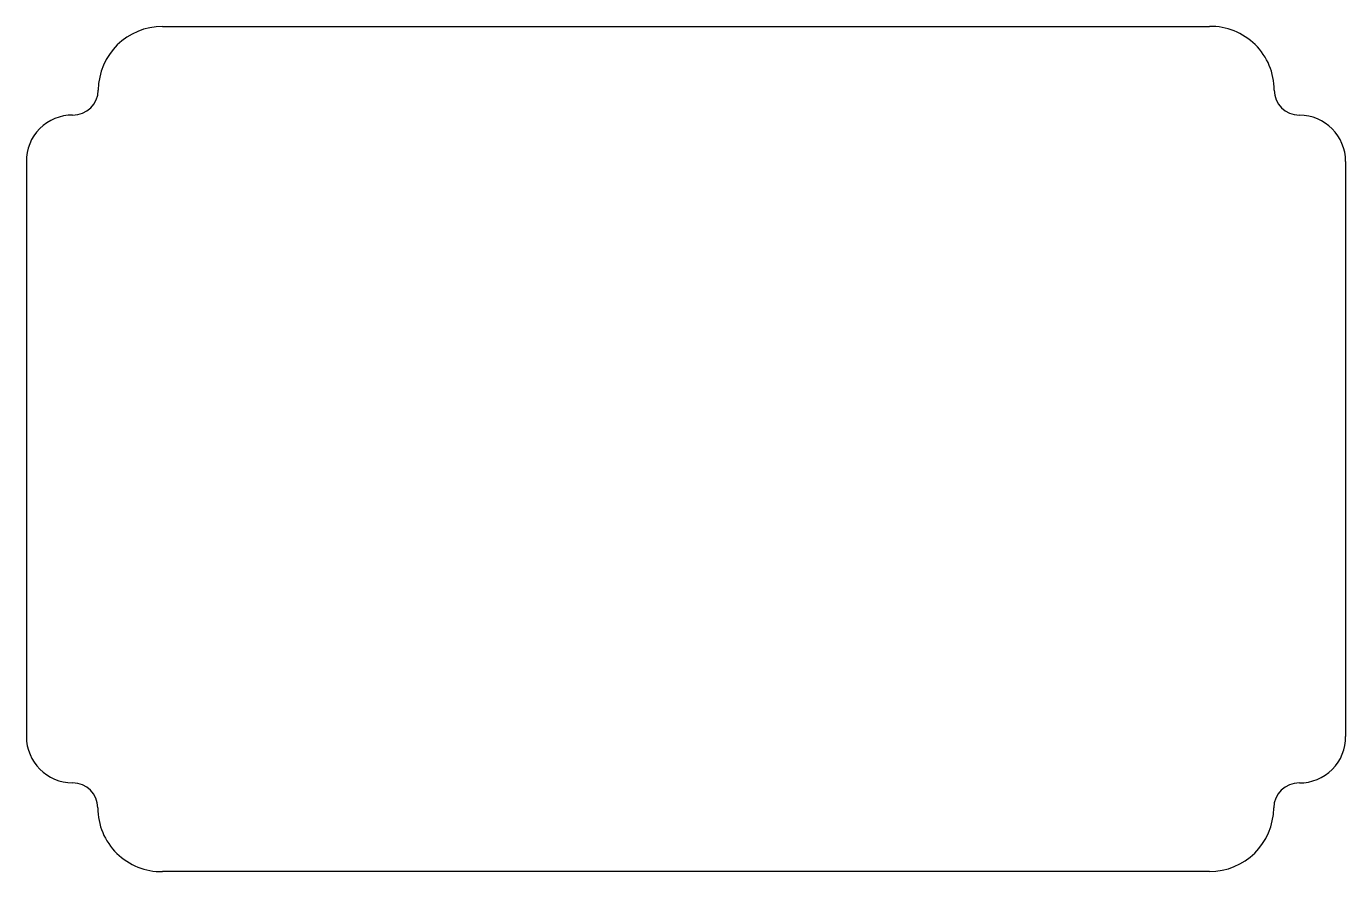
# Model space of a CAD drawing. Header units: millimetres. Extents: x -78 to 78, y -50 to 50.
import ezdxf

# ---------------------------------------------------------------- set-up
doc = ezdxf.new("R2010")
doc.units = ezdxf.units.MM
doc.layers.get('0').update_dxf_attribs({"color": 13, "true_color": 0xff5454})

msp = doc.modelspace()

# ---------------------------------------------------------------- linework, layer by layer
for p, q in [((-61.9, 50), (61.9, 50)), ((-78, 34), (-78, -34)), ((78, 34), (78, -34)), ((61.9, -50), (-61.9, -50))]:
    msp.add_line(p, q)
for centre, radius, start, end in [((-61.9, 42.4), 7.6, 90, 179.459), ((62.03, 42.47), 7.53, 0, 90.9666), ((-72.5, 42.5), 3, 269.459, 359.459), ((72.53, 42.47), 2.97, 180, 270), ((-72.58, 34.08), 5.42, 89.459, 180.8369), ((72.5, 34), 5.5, 0, 89.7041), ((-72.5, -34), 5.5, 180, 269.7041), ((72.58, -34.08), 5.42, 269.459, 0.8369), ((-72.53, -42.47), 2.97, 0, 90), ((72.5, -42.5), 3, 89.459, 179.459), ((-62.03, -42.47), 7.53, 180, 270.9666), ((61.9, -42.4), 7.6, 270, 359.459)]:
    msp.add_arc(centre, radius, start, end)

doc.saveas('drawing.dxf')
